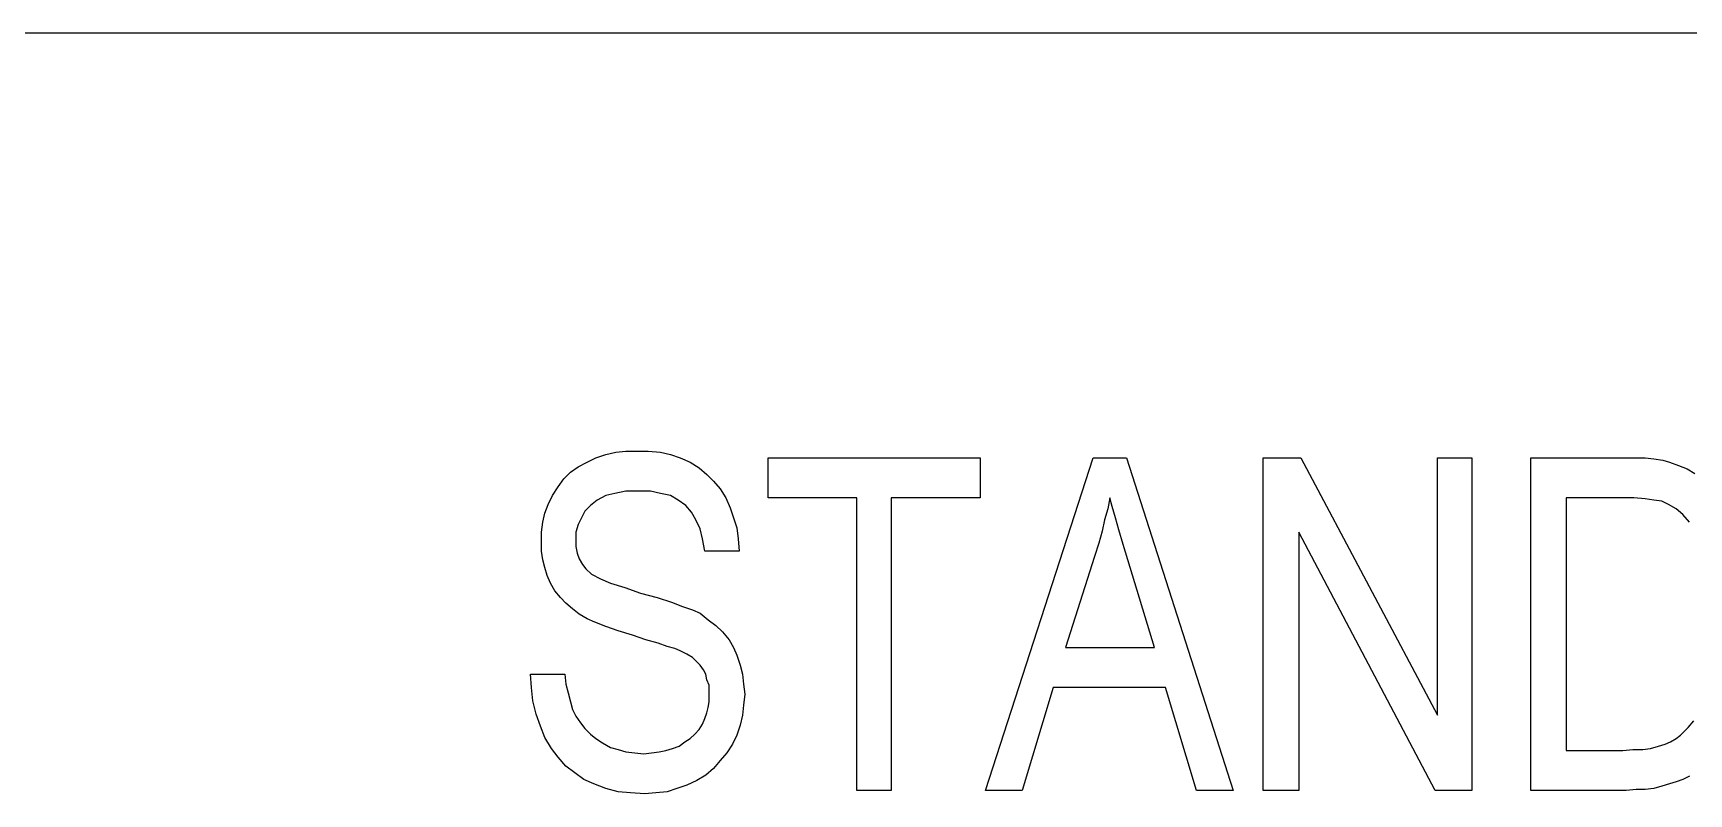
# Model space of a CAD drawing. Header units: metres. Extents: x 13 to 600, y -782 to -15.
# Drawn here: x 287.2 to 376.6, y -56.3 to -15.2 of the extents above; entities that cross this region are included whole.
import ezdxf

# ---------------------------------------------------------------- set-up
doc = ezdxf.new("R2010")
doc.units = ezdxf.units.M

msp = doc.modelspace()

# ---------------------------------------------------------------- linework, layer by layer
for p, q in [((573.3, -15.18), (40.26, -15.18)), ((316.62, -38.64), (317.1, -38.4)), ((317.1, -38.4), (317.58, -38.16)), ((317.58, -38.16), (318.12, -37.98)), ((318.12, -37.98), (318.66, -37.86)), ((318.66, -37.86), (319.2, -37.8)), ((319.2, -37.8), (319.8, -37.8)), ((319.8, -37.8), (320.4, -37.8)), ((320.4, -37.8), (321.06, -37.86)), ((321.06, -37.86), (321.6, -37.98)), ((321.6, -37.98), (322.14, -38.16)), ((322.14, -38.16), (322.68, -38.4)), ((322.68, -38.4), (323.16, -38.7)), ((326.88, -40.32), (326.88, -38.16)), ((326.88, -38.16), (338.34, -38.16)), ((338.34, -38.16), (338.34, -40.32)), ((338.64, -56.16), (344.46, -38.16)), ((344.46, -38.16), (346.26, -38.16)), ((346.26, -38.16), (352.02, -56.16)), ((353.64, -56.16), (353.64, -38.16)), ((353.64, -38.16), (355.68, -38.16)), ((355.68, -38.16), (363.06, -52.08)), ((363.06, -52.08), (363.06, -38.16)), ((363.06, -38.16), (364.92, -38.16)), ((364.92, -38.16), (364.92, -56.16)), ((368.1, -56.16), (368.1, -38.16)), ((368.1, -38.16), (373.08, -38.16)), ((373.08, -38.16), (373.68, -38.16)), ((373.68, -38.16), (374.28, -38.16)), ((374.28, -38.16), (374.76, -38.22)), ((374.76, -38.22), (375.24, -38.28)), ((375.24, -38.28), (375.6, -38.4)), ((375.6, -38.4), (376.08, -38.58)), ((315.54, -39.72), (315.84, -39.3)), ((315.84, -39.3), (316.2, -38.94)), ((316.2, -38.94), (316.62, -38.64)), ((323.16, -38.7), (323.58, -39.06)), ((323.58, -39.06), (323.94, -39.42)), ((376.08, -38.58), (376.56, -38.76)), ((376.56, -38.76), (376.98, -39)), ((315, -40.68), (315.24, -40.2)), ((315.24, -40.2), (315.54, -39.72)), ((318.12, -40.2), (317.64, -40.44)), ((318.6, -40.08), (318.12, -40.2)), ((319.2, -39.96), (318.6, -40.08)), ((319.86, -39.96), (319.2, -39.96)), ((320.52, -39.96), (319.86, -39.96)), ((321.06, -40.08), (320.52, -39.96)), ((321.6, -40.2), (321.06, -40.08)), ((322.02, -40.44), (321.6, -40.2)), ((323.94, -39.42), (324.3, -39.84)), ((324.3, -39.84), (324.6, -40.32)), ((314.7, -41.64), (314.82, -41.16)), ((314.82, -41.16), (315, -40.68)), ((316.98, -41.04), (316.8, -41.4)), ((317.28, -40.74), (316.98, -41.04)), ((317.64, -40.44), (317.28, -40.74)), ((322.44, -40.74), (322.02, -40.44)), ((322.74, -41.1), (322.44, -40.74)), ((322.98, -41.52), (322.74, -41.1)), ((324.6, -40.32), (324.84, -40.86)), ((324.84, -40.86), (325.02, -41.4)), ((331.68, -40.32), (326.88, -40.32)), ((331.68, -56.16), (331.68, -40.32)), ((338.34, -40.32), (333.54, -40.32)), ((333.54, -40.32), (333.54, -56.16)), ((345.24, -40.92), (345.06, -41.52)), ((345.36, -40.32), (345.24, -40.92)), ((345.48, -40.8), (345.36, -40.32)), ((345.66, -41.4), (345.48, -40.8)), ((373.02, -40.32), (370.02, -40.32)), ((370.02, -40.32), (370.02, -54)), ((373.68, -40.32), (373.02, -40.32)), ((374.28, -40.38), (373.68, -40.32)), ((374.76, -40.44), (374.28, -40.38)), ((375.18, -40.5), (374.76, -40.44)), ((375.54, -40.68), (375.18, -40.5)), ((375.96, -40.92), (375.54, -40.68)), ((376.32, -41.22), (375.96, -40.92)), ((314.64, -42.18), (314.7, -41.64)), ((316.62, -41.76), (316.5, -42.18)), ((316.8, -41.4), (316.62, -41.76)), ((323.22, -42), (322.98, -41.52)), ((323.34, -42.54), (323.22, -42)), ((325.02, -41.4), (325.2, -41.94)), ((325.2, -41.94), (325.26, -42.54)), ((345.06, -41.52), (344.94, -42.12)), ((345.84, -42.06), (345.66, -41.4)), ((346.08, -42.84), (345.84, -42.06)), ((376.68, -41.64), (376.32, -41.22)), ((314.64, -42.72), (314.64, -42.18)), ((314.64, -43.2), (314.64, -42.72)), ((316.5, -42.18), (316.5, -42.6)), ((316.5, -42.6), (316.5, -42.96)), ((323.46, -43.2), (323.34, -42.54)), ((325.26, -42.54), (325.32, -43.2)), ((344.76, -42.78), (344.52, -43.5)), ((344.94, -42.12), (344.76, -42.78)), ((346.32, -43.68), (346.08, -42.84)), ((362.94, -56.16), (355.56, -42.18)), ((355.56, -42.18), (355.56, -56.16)), ((314.7, -43.68), (314.64, -43.2)), ((314.82, -44.1), (314.7, -43.68)), ((316.5, -42.96), (316.56, -43.32)), ((316.56, -43.32), (316.68, -43.62)), ((316.68, -43.62), (316.86, -43.92)), ((325.32, -43.2), (323.46, -43.2)), ((344.52, -43.5), (342.96, -48.42)), ((347.76, -48.42), (346.32, -43.68)), ((314.94, -44.52), (314.82, -44.1)), ((315.12, -44.94), (314.94, -44.52)), ((316.86, -43.92), (317.04, -44.16)), ((317.04, -44.16), (317.34, -44.46)), ((317.34, -44.46), (317.82, -44.7)), ((317.82, -44.7), (318.36, -44.94)), ((315.36, -45.36), (315.12, -44.94)), ((315.66, -45.72), (315.36, -45.36)), ((318.36, -44.94), (319.14, -45.18)), ((319.14, -45.18), (319.98, -45.48)), ((319.98, -45.48), (320.88, -45.72)), ((315.96, -46.02), (315.66, -45.72)), ((316.32, -46.32), (315.96, -46.02)), ((316.68, -46.62), (316.32, -46.32)), ((320.88, -45.72), (321.66, -45.96)), ((321.66, -45.96), (322.26, -46.2)), ((322.26, -46.2), (322.8, -46.38)), ((322.8, -46.38), (323.22, -46.56)), ((317.1, -46.86), (316.68, -46.62)), ((317.52, -47.04), (317.1, -46.86)), ((318.12, -47.28), (317.52, -47.04)), ((318.78, -47.52), (318.12, -47.28)), ((323.22, -46.56), (323.64, -46.92)), ((323.64, -46.92), (324.06, -47.22)), ((324.06, -47.22), (324.42, -47.58)), ((319.56, -47.76), (318.78, -47.52)), ((320.28, -48), (319.56, -47.76)), ((320.94, -48.18), (320.28, -48)), ((321.42, -48.36), (320.94, -48.18)), ((324.42, -47.58), (324.78, -48)), ((324.78, -48), (325.02, -48.42)), ((321.84, -48.48), (321.42, -48.36)), ((322.14, -48.6), (321.84, -48.48)), ((322.5, -48.78), (322.14, -48.6)), ((322.8, -48.96), (322.5, -48.78)), ((323.04, -49.2), (322.8, -48.96)), ((323.22, -49.38), (323.04, -49.2)), ((325.02, -48.42), (325.2, -48.84)), ((325.2, -48.84), (325.38, -49.38)), ((342.96, -48.42), (347.76, -48.42)), ((314.04, -49.86), (315.9, -49.86)), ((314.1, -50.58), (314.04, -49.86)), ((315.9, -49.86), (315.96, -50.4)), ((323.4, -49.62), (323.22, -49.38)), ((323.52, -49.86), (323.4, -49.62)), ((323.58, -50.16), (323.52, -49.86)), ((325.38, -49.38), (325.5, -49.86)), ((325.5, -49.86), (325.56, -50.4)), ((314.16, -51.3), (314.1, -50.58)), ((315.96, -50.4), (316.08, -50.88)), ((316.08, -50.88), (316.2, -51.36)), ((323.7, -50.46), (323.58, -50.16)), ((323.7, -50.76), (323.7, -50.46)), ((323.7, -51.06), (323.7, -50.76)), ((325.56, -50.4), (325.62, -50.94)), ((325.62, -50.94), (325.56, -51.54)), ((342.3, -50.58), (340.62, -56.16)), ((348.36, -50.58), (342.3, -50.58)), ((350.04, -56.16), (348.36, -50.58)), ((314.34, -52.02), (314.16, -51.3)), ((316.2, -51.36), (316.32, -51.78)), ((316.32, -51.78), (316.5, -52.14)), ((323.58, -51.96), (323.64, -51.66)), ((323.64, -51.66), (323.7, -51.36)), ((323.7, -51.36), (323.7, -51.06)), ((325.56, -51.54), (325.5, -52.08)), ((314.58, -52.68), (314.34, -52.02)), ((314.82, -53.28), (314.58, -52.68)), ((316.5, -52.14), (316.74, -52.5)), ((316.74, -52.5), (316.98, -52.8)), ((323.16, -52.86), (323.34, -52.56)), ((323.34, -52.56), (323.46, -52.26)), ((323.46, -52.26), (323.58, -51.96)), ((325.38, -52.62), (325.2, -53.16)), ((325.5, -52.08), (325.38, -52.62)), ((376.44, -52.92), (376.62, -52.74)), ((376.62, -52.74), (376.92, -52.38)), ((315.18, -53.88), (314.82, -53.28)), ((316.98, -52.8), (317.28, -53.1)), ((317.28, -53.1), (317.58, -53.34)), ((317.58, -53.34), (317.94, -53.58)), ((317.94, -53.58), (318.36, -53.82)), ((322.08, -53.76), (322.38, -53.52)), ((322.38, -53.52), (322.68, -53.34)), ((322.68, -53.34), (322.92, -53.1)), ((322.92, -53.1), (323.16, -52.86)), ((324.96, -53.64), (324.66, -54.12)), ((325.2, -53.16), (324.96, -53.64)), ((375, -53.76), (375.36, -53.64)), ((375.36, -53.64), (375.66, -53.52)), ((375.66, -53.52), (375.96, -53.34)), ((375.96, -53.34), (376.2, -53.16)), ((376.2, -53.16), (376.44, -52.92)), ((315.54, -54.36), (315.18, -53.88)), ((315.96, -54.84), (315.54, -54.36)), ((318.36, -53.82), (318.78, -53.94)), ((318.78, -53.94), (319.2, -54.06)), ((319.2, -54.06), (319.68, -54.12)), ((319.68, -54.12), (320.16, -54.18)), ((320.16, -54.18), (320.58, -54.12)), ((320.58, -54.12), (321, -54.06)), ((321, -54.06), (321.36, -54)), ((321.36, -54), (321.72, -53.88)), ((321.72, -53.88), (322.08, -53.76)), ((324.3, -54.54), (323.94, -54.96)), ((324.66, -54.12), (324.3, -54.54)), ((370.02, -54), (373.08, -54)), ((373.08, -54), (373.62, -53.94)), ((373.62, -53.94), (374.16, -53.94)), ((374.16, -53.94), (374.58, -53.88)), ((374.58, -53.88), (375, -53.76)), ((316.44, -55.2), (315.96, -54.84)), ((316.92, -55.56), (316.44, -55.2)), ((323.52, -55.32), (323.04, -55.62)), ((323.94, -54.96), (323.52, -55.32)), ((376.68, -55.38), (376.32, -55.56)), ((317.46, -55.8), (316.92, -55.56)), ((318.12, -56.04), (317.46, -55.8)), ((318.78, -56.22), (318.12, -56.04)), ((319.44, -56.28), (318.78, -56.22)), ((320.22, -56.34), (319.44, -56.28)), ((320.82, -56.28), (320.22, -56.34)), ((321.42, -56.22), (320.82, -56.28)), ((321.96, -56.04), (321.42, -56.22)), ((322.5, -55.86), (321.96, -56.04)), ((323.04, -55.62), (322.5, -55.86)), ((333.54, -56.16), (331.68, -56.16)), ((340.62, -56.16), (338.64, -56.16)), ((352.02, -56.16), (350.04, -56.16)), ((355.56, -56.16), (353.64, -56.16)), ((364.92, -56.16), (362.94, -56.16)), ((373.26, -56.16), (368.1, -56.16)), ((373.8, -56.1), (373.26, -56.16)), ((374.28, -56.1), (373.8, -56.1)), ((374.76, -56.04), (374.28, -56.1)), ((375.18, -55.92), (374.76, -56.04)), ((375.6, -55.8), (375.18, -55.92)), ((375.96, -55.68), (375.6, -55.8)), ((376.32, -55.56), (375.96, -55.68))]:
    msp.add_line(p, q)

doc.saveas('drawing.dxf')
